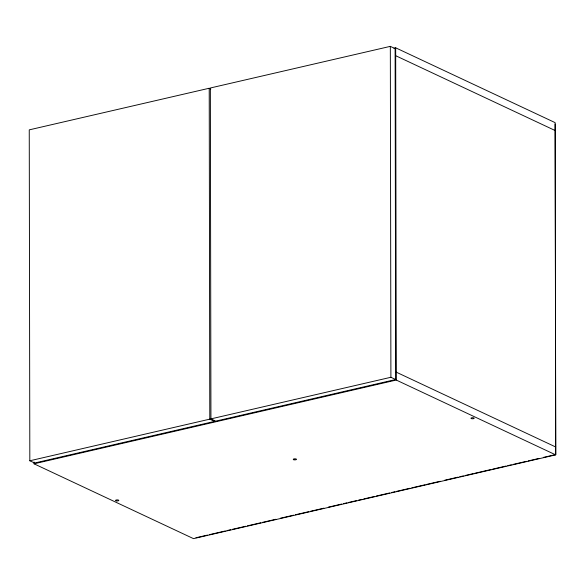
<?xml version="1.0" encoding="UTF-8"?>
<svg xmlns="http://www.w3.org/2000/svg" width="585" height="585" viewBox="0 0 585 585"><rect width="100%" height="100%" fill="white"/><g stroke="black" fill="none" stroke-linecap="round" stroke-linejoin="round"><path stroke-width="0.88" d="M210.812 88.993L209.218 88.247L29.25 129.863L29.828 460.775L34.61 463.02L214.578 421.397L209.796 419.153L29.828 460.775M390.327 46.361L210.359 87.984L210.936 418.889L215.719 421.134L395.694 379.519L395.116 48.606L390.327 46.361L390.904 377.274L395.694 379.519M393.902 48.226L395.679 47.816L555.136 122.645L555.713 454.874L193.496 538.639L34.04 463.81L34.04 462.055M210.936 418.889L390.904 377.274M34.04 463.81L396.264 380.045L555.713 454.874M195.938 537.754L207.492 535.085M209.269 534.675L225.254 530.975M227.031 530.566L230.585 529.739M232.362 529.33L245.693 526.251M247.47 525.835L260.793 522.756M262.57 522.346L275.901 519.261M280.339 518.237L293.663 515.151M295.44 514.741L308.77 511.663M310.547 511.253L323.871 508.168M328.317 507.144L341.64 504.058M343.417 503.648L346.971 502.829M348.748 502.413L356.74 500.57M358.517 500.153L362.071 499.334M363.848 498.925L374.51 496.46M376.287 496.043L389.617 492.965M391.394 492.555L394.948 491.729M396.725 491.32L410.048 488.241M411.825 487.831L425.149 484.746M426.926 484.336L440.256 481.25M444.695 480.226L458.026 477.148M459.803 476.731L463.357 475.912M465.134 475.503L473.126 473.653M474.903 473.243L490.895 469.543M492.672 469.133L505.996 466.048M507.773 465.638L511.327 464.819M513.103 464.41L526.434 461.324M528.211 460.914L538.873 458.45M543.311 457.419L554.865 454.75M395.694 55.707L555.15 130.535M396.25 372.155L555.699 446.984M555.172 124.071L555.75 454.545M395.679 47.816L396.264 380.045M209.218 88.247L209.796 419.153M293.831 459.751A1.623 0.534 -0.1 0 0 296.478 459.43A1.623 0.534 -0.1 0 0 294.328 458.837A1.623 0.534 -0.1 0 0 293.831 459.751M471.517 418.655A1.623 0.534 -0.1 0 0 474.164 418.341A1.623 0.534 -0.1 0 0 472.007 417.748A1.623 0.534 -0.1 0 0 471.517 418.655M116.144 500.84A1.623 0.534 -0.1 0 0 118.792 500.519A1.623 0.534 -0.1 0 0 116.642 499.926A1.623 0.534 -0.1 0 0 116.144 500.84"/></g></svg>
